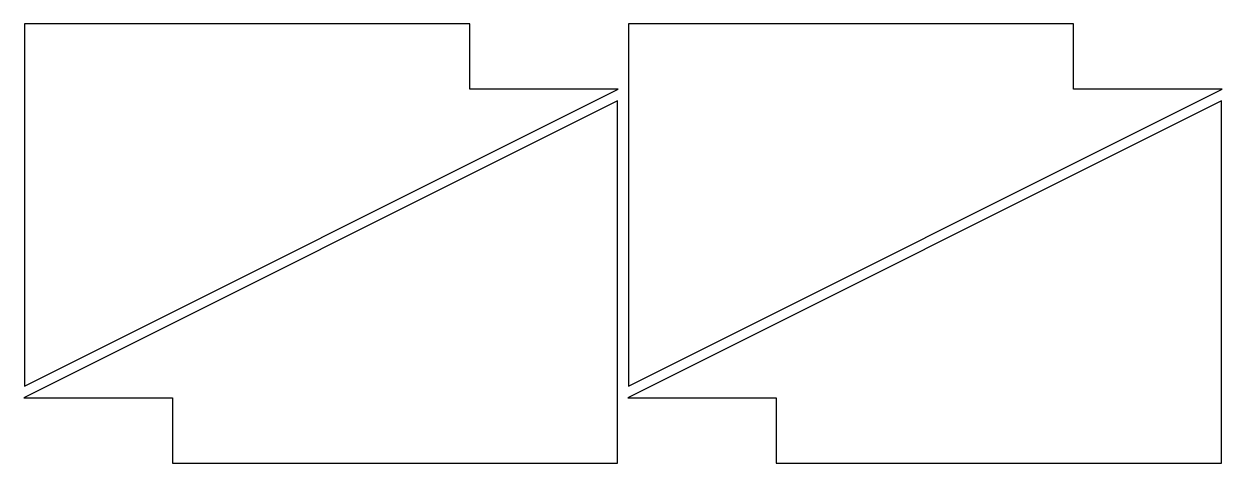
# Model space of a CAD drawing. Extents: x 0 to 202, y 0 to 74.
import ezdxf

# ---------------------------------------------------------------- set-up
doc = ezdxf.new("R2010")
doc.units = 0
doc.layers.add('Layer_1', color=7, linetype='CONTINUOUS')

msp = doc.modelspace()

# ---------------------------------------------------------------- linework, layer by layer
at = {"layer": 'Layer_1', "color": 7}
for p, q in [((75.176396, 74.149649), (0.176388, 74.149649)), ((0.176388, 74.149649), (0.176388, 63.149649)), ((75.176396, 63.149649), (75.176396, 74.149649)), ((176.89313, 74.149649), (101.89313, 74.149649)), ((101.89313, 74.149649), (101.89313, 63.149649)), ((176.89313, 63.149649), (176.89313, 74.149649)), ((0.176388, 63.149649), (0.176388, 13.149647)), ((0.176388, 13.149647), (100.17639, 63.149649)), ((100.17639, 63.149649), (75.176396, 63.149649)), ((101.89313, 63.149649), (101.89313, 13.149651)), ((101.89313, 13.149651), (201.89312, 63.149649)), ((201.89312, 63.149649), (176.89313, 63.149649)), ((100.07889, 61.176389), (0.078879, 11.176389)), ((100.07889, 11.176389), (100.07889, 61.176389)), ((201.79562, 61.176389), (101.79562, 11.176391)), ((201.79562, 11.176391), (201.79562, 61.176389)), ((0.078879, 11.176389), (25.078879, 11.176389)), ((25.078879, 11.176389), (25.078879, 0.176389)), ((100.07889, 0.176389), (100.07889, 11.176389)), ((101.79562, 11.176391), (126.79561, 11.176391)), ((126.79561, 11.176391), (126.79561, 0.176391)), ((201.79562, 0.176391), (201.79562, 11.176391)), ((25.078879, 0.176389), (100.07889, 0.176389)), ((126.79561, 0.176391), (201.79562, 0.176391))]:
    msp.add_line(p, q, dxfattribs=at)

doc.saveas('drawing.dxf')
